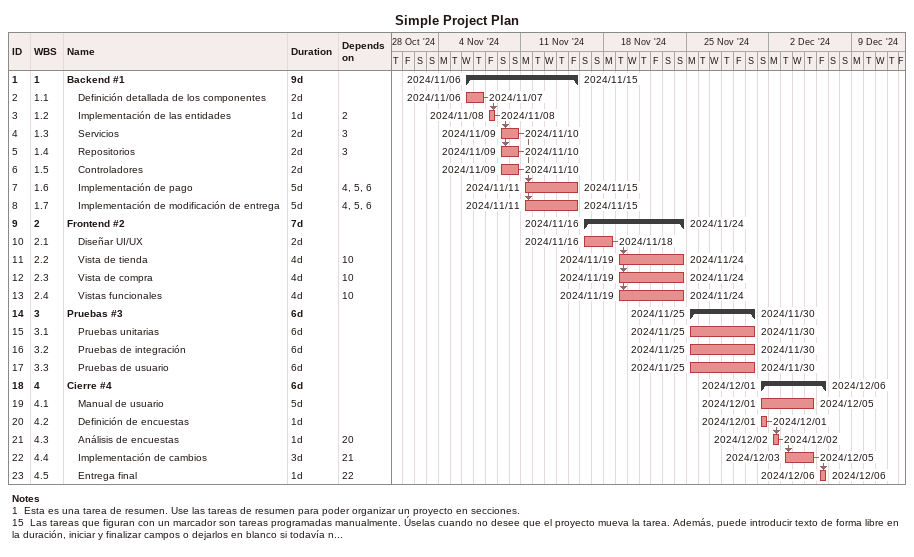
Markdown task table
Simple Project Plan

| ID | WBS | Task | Duration | Start | Finish | Predecessors |
|---|---|---|---|---|---|---|
| 1 | 1 | **Backend #1** | 9d | 2024-11-06 | 2024-11-15 |  |
| 2 | 1.1 | Definición detallada de los componentes | 2d | 2024-11-06 | 2024-11-07 |  |
| 3 | 1.2 | Implementación de las entidades | 1d | 2024-11-08 | 2024-11-08 | 2 |
| 4 | 1.3 | Servicios | 2d | 2024-11-09 | 2024-11-10 | 3 |
| 5 | 1.4 | Repositorios | 2d | 2024-11-09 | 2024-11-10 | 3 |
| 6 | 1.5 | Controladores | 2d | 2024-11-09 | 2024-11-10 |  |
| 7 | 1.6 | Implementación de pago | 5d | 2024-11-11 | 2024-11-15 | 4, 5, 6 |
| 8 | 1.7 | Implementación de modificación de entrega | 5d | 2024-11-11 | 2024-11-15 | 4, 5, 6 |
| 9 | 2 | **Frontend #2** | 7d | 2024-11-16 | 2024-11-24 |  |
| 10 | 2.1 | Diseñar UI/UX | 2d | 2024-11-16 | 2024-11-18 |  |
| 11 | 2.2 | Vista de tienda | 4d | 2024-11-19 | 2024-11-24 | 10 |
| 12 | 2.3 | Vista de compra | 4d | 2024-11-19 | 2024-11-24 | 10 |
| 13 | 2.4 | Vistas funcionales | 4d | 2024-11-19 | 2024-11-24 | 10 |
| 14 | 3 | **Pruebas #3** | 6d | 2024-11-25 | 2024-11-30 |  |
| 15 | 3.1 | Pruebas unitarias | 6d | 2024-11-25 | 2024-11-30 |  |
| 16 | 3.2 | Pruebas de integración | 6d | 2024-11-25 | 2024-11-30 |  |
| 17 | 3.3 | Pruebas de usuario | 6d | 2024-11-25 | 2024-11-30 |  |
| 18 | 4 | **Cierre #4** | 6d | 2024-12-01 | 2024-12-06 |  |
| 19 | 4.1 | Manual de usuario | 5d | 2024-12-01 | 2024-12-05 |  |
| 20 | 4.2 | Definición de encuestas | 1d | 2024-12-01 | 2024-12-01 |  |
| 21 | 4.3 | Análisis de encuestas | 1d | 2024-12-02 | 2024-12-02 | 20 |
| 22 | 4.4 | Implementación de cambios | 3d | 2024-12-03 | 2024-12-05 | 21 |
| 23 | 4.5 | Entrega final | 1d | 2024-12-06 | 2024-12-06 | 22 |

Notes
- 1: Esta es una tarea de resumen. Use las tareas de resumen para poder organizar un proyecto en secciones.
- 15: Las tareas que figuran con un marcador son tareas programadas manualmente. Úselas cuando no desee que el proyecto mueva la tarea. Además, puede introducir texto de forma libre en la duración, iniciar y finalizar campos o dejarlos en blanco si todavía n...
